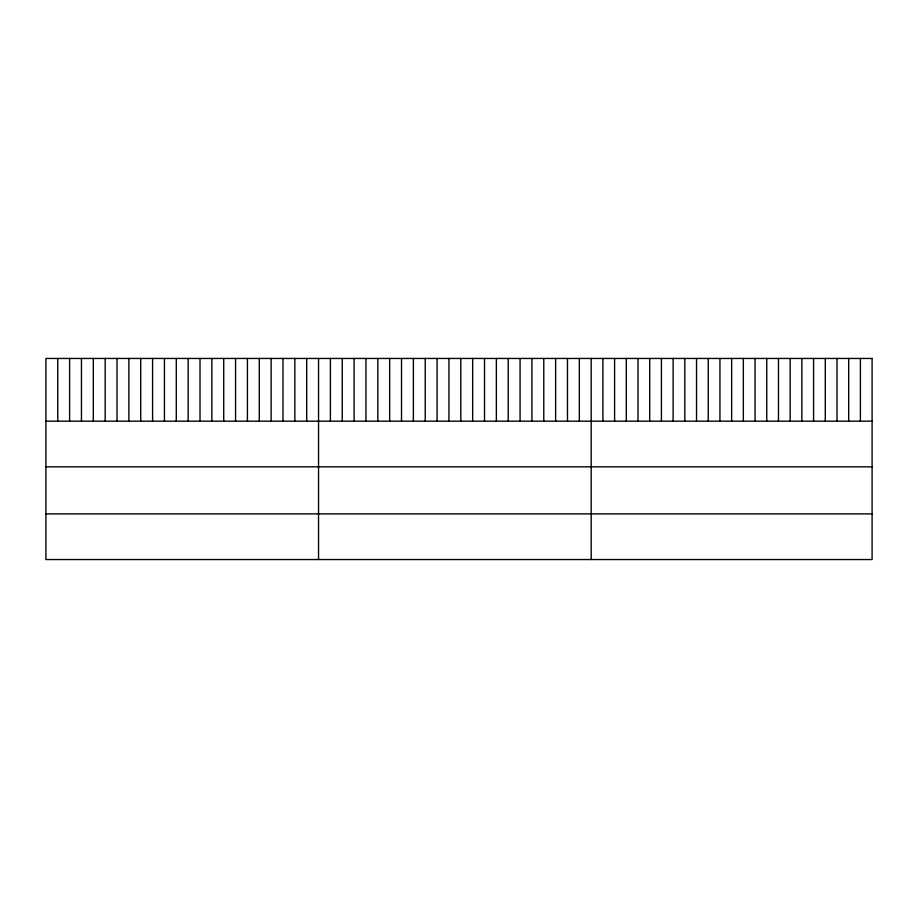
<?xml version="1.0" encoding="UTF-8"?>
<svg xmlns="http://www.w3.org/2000/svg" width="918" height="918" viewBox="0 0 918 918"><rect width="100%" height="100%" fill="white"/><g stroke="black" fill="none" stroke-linecap="round" stroke-linejoin="round"><path stroke-width="1.38" d="M45.9 421.178L872.1 421.178M45.9 466.837L872.1 466.837M45.9 513.885L872.1 513.885M860.395 358.456L860.395 421.178M848.691 358.456L848.691 421.178M836.986 358.456L836.986 421.178M825.282 358.456L825.282 421.178M813.577 358.456L813.577 421.178M801.873 358.456L801.873 421.178M790.168 358.456L790.168 421.178M778.464 358.456L778.464 421.178M766.76 358.456L766.76 421.178M755.055 358.456L755.055 421.178M743.35 358.456L743.35 421.178M731.646 358.456L731.646 421.178M719.941 358.456L719.941 421.178M708.237 358.456L708.237 421.178M696.533 358.456L696.533 421.178M684.828 358.456L684.828 421.178M673.124 358.456L673.124 421.178M661.419 358.456L661.419 421.178M649.715 358.456L649.715 421.178M638.01 358.456L638.01 421.178M626.305 358.456L626.305 421.178M614.601 358.456L614.601 421.178M602.896 358.456L602.896 421.178M591.192 358.456L591.192 559.544M579.338 358.456L579.338 421.178M567.485 358.456L567.485 421.178M555.631 358.456L555.631 421.178M543.777 358.456L543.777 421.178M531.924 358.456L531.924 421.178M520.07 358.456L520.07 421.178M508.216 358.456L508.216 421.178M496.363 358.456L496.363 421.178M484.509 358.456L484.509 421.178M472.655 358.456L472.655 421.178M460.802 358.456L460.802 421.178M448.936 358.456L448.936 421.178M437.083 358.456L437.083 421.178M425.229 358.456L425.229 421.178M413.375 358.456L413.375 421.178M401.522 358.456L401.522 421.178M389.668 358.456L389.668 421.178M377.814 358.456L377.814 421.178M365.961 358.456L365.961 421.178M354.107 358.456L354.107 421.178M342.253 358.456L342.253 421.178M330.4 358.456L330.4 421.178M318.546 358.456L318.546 559.544M306.692 358.456L306.692 421.178M294.839 358.456L294.839 421.178M282.985 358.456L282.985 421.178M271.131 358.456L271.131 421.178M259.278 358.456L259.278 421.178M247.424 358.456L247.424 421.178M235.57 358.456L235.57 421.178M223.717 358.456L223.717 421.178M211.863 358.456L211.863 421.178M200.009 358.456L200.009 421.178M188.156 358.456L188.156 421.178M176.29 358.456L176.29 421.178M164.437 358.456L164.437 421.178M152.583 358.456L152.583 421.178M140.729 358.456L140.729 421.178M128.876 358.456L128.876 421.178M117.022 358.456L117.022 421.178M105.168 358.456L105.168 421.178M93.315 358.456L93.315 421.178M81.461 358.456L81.461 421.178M69.607 358.456L69.607 421.178M57.754 358.456L57.754 421.178M872.1 358.456L45.9 358.456L45.9 559.544L872.1 559.544L872.1 358.456"/></g></svg>
